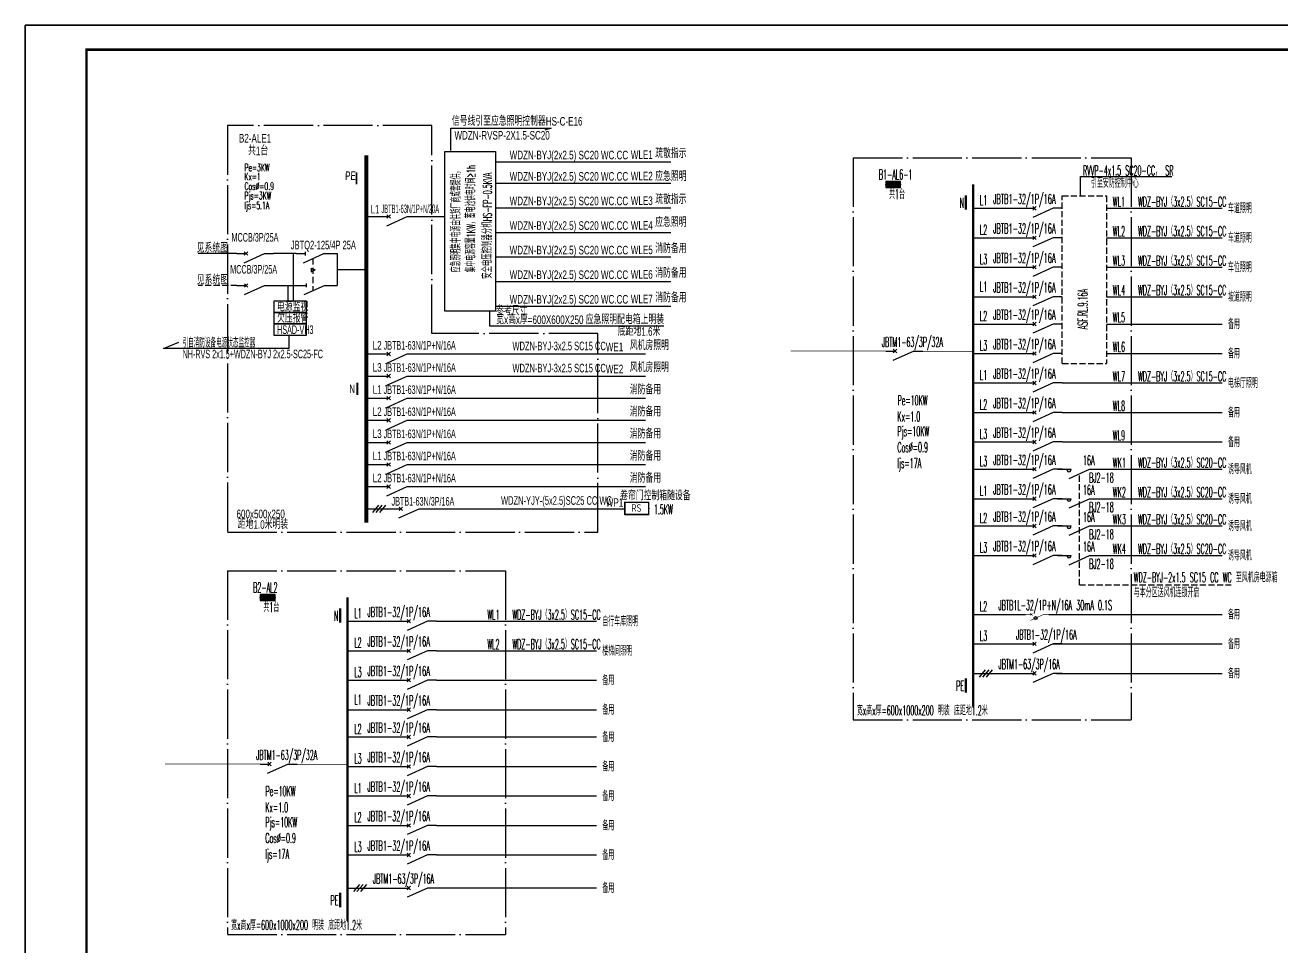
# Model space of a CAD drawing. Extents: x 776418 to 2076422, y -1170708 to 498544.
# Drawn here: x 1159593 to 1210736, y -737211 to -699705 of the extents above; entities that cross this region are included whole.
import ezdxf
from ezdxf.enums import TextEntityAlignment as Align

# ---------------------------------------------------------------- set-up
doc = ezdxf.new("R2010")
doc.units = 0
doc.header["$LTSCALE"] = 1000
doc.header["$MEASUREMENT"] = 0
for name, pattern in [('CONTINOUS', [0]), ('DASH', [0.35, 0.25, -0.1]), ('DOTE', [2.42, 2, -0.2, 0.02, -0.2]), ('HIDDEN', [0.375, 0.25, -0.125])]:
    doc.linetypes.add(name, pattern=pattern)
doc.layers.get('0').update_dxf_attribs({"linetype": 'CONTINUOUS'})
for name, color, linetype in [('D-TEXT', 7, 'CONTINUOUS'), ('DIM-动力', 3, 'CONTINUOUS'), ('DQ', 255, 'CONTINOUS'), ('EL-1', 4, 'DASH'), ('ELEMENT', 3, 'CONTINUOUS'), ('EQUIP-消防', 80, 'CONTINUOUS'), ('EQUIP-箱柜', 3, 'CONTINUOUS'), ('LAYER3', 7, 'DOTE'), ('PUB_TEXT', 255, 'CONTINUOUS'), ('SIG_TEXT', 7, 'CONTINUOUS'), ('TEL_SYMB', 3, 'CONTINUOUS'), ('TEL_TEXT', 3, 'CONTINUOUS'), ('TEL_TITLE', 7, 'CONTINUOUS'), ('WIRE', 4, 'CONTINUOUS'), ('WIRE-动力', 2, 'CONTINUOUS'), ('WIRE-应急', 2, 'DASH'), ('WIRE-照明', 1, 'CONTINUOUS'), ('WIRE-通讯', 4, 'CONTINUOUS'), ('XT', 6, 'CONTINUOUS')]:
    doc.layers.add(name, color=color, linetype=linetype)
doc.styles.add('_COMPLEX', font='ROS', dxfattribs={"width": 0.6, "bigfont": 'JD'})
doc.styles.add('_HZTXT', font='txt.shx', dxfattribs={"width": 0.8, "bigfont": 'HZTXT.shx'})
doc.styles.add('_JD', font='ros.shx', dxfattribs={"width": 0.8, "bigfont": 'JD.shx'})
doc.styles.add('_TCH_LABEL', font='COMPLEX', dxfattribs={"bigfont": 'GBCBIG'})
doc.styles.add('_TEL_DIM', font='SIMPLEX', dxfattribs={"width": 0.7, "height": 3.5, "bigfont": 'HZTXT'})
doc.styles.add('B', font='ros.shx', dxfattribs={"width": 0.8, "bigfont": 'jd.shx'})
doc.styles.add('DIM_FONT', font='SIMPLEX', dxfattribs={"width": 0.7, "bigfont": 'GBCBIG'})
doc.styles.get("Standard").update_dxf_attribs({"font": 'gbenor.shx', "bigfont": 'gbcbig.shx'})

# ---------------------------------------------------------------- blocks, each defined once
blk = doc.blocks.new('A$C00115E70')
at = {"layer": 'WIRE-通讯', "ltscale": 0.001}
blk.add_lwpolyline([(-84100, 59400), (0, 59400), (0, 0), (-84100, 0)], close=True, dxfattribs=at)
blk = doc.blocks.new('M_M7')
for p, q in [((-0.25, -0.2), (0, -0.75)), ((-0.047, -0.297), (0.047, -0.203)), ((-0.047, -0.203), (0.047, -0.297))]:
    blk.add_line(p, q)
for points in [[(0, 0), (0, -0.25)], [(0, -0.75), (0, -1)]]:
    blk.add_lwpolyline(points)
at = {"width": 0.8, "flags": 9}
blk.add_attdef('S', (0.25, -0.5), '', height=0.2, dxfattribs=at)
blk = doc.blocks.new('M_M8')
for p, q in [((-0.25, -0.2), (0, -0.75)), ((0.05, -0.25), (-0.05, -0.25))]:
    blk.add_line(p, q)
for points in [[(0, 0), (0, -0.25)], [(0, -0.75), (0, -1)]]:
    blk.add_lwpolyline(points)
at = {"style": 'DIM_FONT', "width": 0.8, "flags": 9}
blk.add_attdef('S', (0.25, -0.5), '', height=0.2, dxfattribs=at)
blk = doc.blocks.new('$equip$00002770')
for p, q in [((-0.65, 0.65), (-0.65, 0)), ((0.65, 0.65), (-0.65, 0.65)), ((-0.65, 0), (0.65, 0)), ((0.65, 0), (0.65, 0.65))]:
    blk.add_line(p, q)
at = {"const_width": 0.06}
blk.add_lwpolyline([(-0.65, 0.65), (-0.65, 0), (0.65, 0), (0.65, 0.65), (-0.65, 0.65), (-0.65, 0)], dxfattribs=at)
for p in [(-0.65, 0.325), (0, 0.65), (0, 0), (0.65, 0.325)]:
    blk.add_point(p)
at = {"color": 7}
blk.add_attdef('$TEXT$', text='', height=0.4, dxfattribs=at).set_placement((-0.014, 0.343), align=Align.MIDDLE_CENTER)
at = {"color": 7, "flags": 1}
for tag, height, p in [('A', 0.00002, (0, 0)), ('B', 0.4, (0.905, 0.246))]:
    blk.add_attdef(tag, text='', height=height, dxfattribs=at).set_placement(p, align=Align.MIDDLE_CENTER)
blk = doc.blocks.new('$element$00000576')
for points in [[(0, 0), (0, -0.25)], [(0, -1), (0, -0.75), (-0.25, -0.2)], [(-0.047, -0.297), (0.047, -0.203)], [(-0.047, -0.203), (0.047, -0.297)]]:
    blk.add_lwpolyline(points)
at = {"flags": 9}
blk.add_attdef('S', (0, 0), '', height=0.00000667, dxfattribs=at)
blk = doc.blocks.new('*X1')
at = {"color": 0}
for p, q in [((-250, 33), (-83, 200)), ((-250, 68), (-118, 200)), ((-250, 104), (-154, 200)), ((-250, 139), (-189, 200)), ((-250, 174), (-224, 200)), ((-247, 0), (-47, 200)), ((-212, 0), (-12, 200)), ((-177, 0), (23, 200)), ((-141, 0), (59, 200)), ((-106, 0), (94, 200)), ((-71, 0), (129, 200)), ((-35, 0), (165, 200)), ((0, 0), (200, 200)), ((35, 0), (235, 200)), ((71, 0), (250, 179)), ((106, 0), (250, 144)), ((141, 0), (250, 109)), ((177, 0), (250, 73)), ((212, 0), (250, 38)), ((247, 0), (250, 3))]:
    blk.add_line(p, q, dxfattribs=at)
blk = doc.blocks.new('$equip$00001421')
for p, q in [((0.75, 0.6), (-0.75, 0.6)), ((-0.75, 0.6), (-0.75, 0)), ((-0.75, 0), (0.75, 0)), ((0.75, 0), (0.75, 0.6))]:
    blk.add_line(p, q)
at = {"const_width": 0.6}
blk.add_lwpolyline([(-0.75, 0.3), (0.75, 0.3)], dxfattribs=at)
for p in [(-0.75, 0.3), (0, 0.6), (0, 0), (0.75, 0.3)]:
    blk.add_point(p)
at = {"xscale": 0.00300000000061118, "yscale": 0.00300000000061118, "zscale": 0.00300000000061118}
blk.add_blockref('*X1', (0, 0), dxfattribs=at)
at = {"style": '_TCH_LABEL', "flags": 9}
blk.add_attdef('A', (0, 0), '', height=0.00002, dxfattribs=at)
blk = doc.blocks.new('$element$00000525')
at = {"const_width": 0.0233}
for points in [[(0, 0), (0, -0.25)], [(-0.25, -0.2), (0, -0.75), (0, -1)], [(-0.047, -0.203), (0.047, -0.297)], [(0.047, -0.203), (-0.047, -0.297)]]:
    blk.add_lwpolyline(points, dxfattribs=at)
blk.add_circle((-0.151, -0.417), 0.0615)
at = {"flags": 9}
blk.add_attdef('S', (0, 0), '', height=0.00000667, dxfattribs=at)
blk = doc.blocks.new('M_M4')
blk.add_line((-0.25, -0.2), (0, -0.75))
for points in [[(0, 0), (0, -0.25)], [(0, -0.75), (0, -1)]]:
    blk.add_lwpolyline(points)
blk.add_arc((-0.008, -0.192), 0.0589, 81.8699, 278.1301)
at = {"width": 0.8, "flags": 9}
blk.add_attdef('S', (0.25, -0.5), '', height=0.2, dxfattribs=at)

msp = doc.modelspace()

# ---------------------------------------------------------------- linework, layer by layer
at = {"color": 0, "linetype": 'DOTE'}
for p, q in [((1176149, -703793), (1167835, -703793)), ((1167835, -703793), (1167835, -720334)), ((1176149, -712256), (1176149, -703793)), ((1182899, -712256), (1176149, -712256)), ((1182899, -720334), (1182899, -712256)), ((1167835, -720334), (1182899, -720334))]:
    msp.add_line(p, q, dxfattribs=at)
at = {"color": 1, "linetype": 'Continuous', "const_width": 72.9}
for points in [[(1173076, -705691), (1173076, -706188)], [(1173112, -714251), (1173112, -714761)]]:
    msp.add_lwpolyline(points, dxfattribs=at)
msp.add_lwpolyline([(1202547, -706657), (1202548, -705863), (1206258, -705863)])
at = {"layer": 'DIM-动力', "ltscale": 0.001}
msp.add_lwpolyline([(1159593, -759105), (1243693, -759105), (1243693, -699705), (1159593, -699705)], close=True, dxfattribs=at)
at = {"layer": 'EL-1'}
msp.add_line((1168214, -710297), (1166640, -710297), dxfattribs=at)
at = {"layer": 'ELEMENT', "linetype": 'DASH'}
for p, q in [((1201798, -713475), (1201798, -706657)), ((1201798, -706657), (1203598, -706657)), ((1203598, -706657), (1203598, -713475)), ((1201798, -713475), (1203598, -713475))]:
    msp.add_line(p, q, dxfattribs=at)
at = {"layer": 'LAYER3'}
for p, q in [((1193296, -705099), (1193296, -727968)), ((1193296, -705099), (1204598, -705099)), ((1204598, -705099), (1204597, -727968)), ((1167835, -721903), (1167835, -736700)), ((1167835, -721903), (1179137, -721903)), ((1179137, -721903), (1179136, -736701)), ((1193296, -727968), (1204598, -727968)), ((1167835, -736701), (1179136, -736701))]:
    msp.add_line(p, q, dxfattribs=at)
at = {"layer": 'PUB_TEXT'}
for p, q in [((1178489, -711342), (1178489, -711942)), ((1178489, -711942), (1185592, -711942))]:
    msp.add_line(p, q, dxfattribs=at)
at = {"layer": 'TEL_SYMB'}
msp.add_lwpolyline([(1178739, -704850), (1178739, -711342), (1176673, -711342), (1176673, -704850)], close=True, dxfattribs=at)
at = {"layer": 'TEL_TITLE'}
msp.add_lwpolyline([(1159593, -759105), (1243693, -759105), (1243693, -699705), (1159593, -699705)], close=True, dxfattribs=at)
at = {"layer": 'TEL_TITLE', "const_width": 100}
msp.add_lwpolyline([(1162093, -758105), (1242693, -758105), (1242693, -700705), (1162093, -700705)], close=True, dxfattribs=at)
at = {"layer": 'WIRE', "linetype": 'Continuous'}
for p, q in [((1198173, -707157), (1200298, -707157)), ((1203598, -707157), (1208308, -707157)), ((1198173, -708357), (1200298, -708357)), ((1203598, -708357), (1208308, -708357)), ((1198173, -709557), (1200298, -709557)), ((1203598, -709557), (1208308, -709557)), ((1198173, -710757), (1200298, -710757)), ((1203598, -710757), (1208308, -710757)), ((1198173, -711866), (1200298, -711866)), ((1203598, -711866), (1208308, -711866)), ((1198173, -713066), (1200298, -713066)), ((1203598, -713066), (1208308, -713066)), ((1198173, -714266), (1200298, -714266)), ((1201798, -714266), (1208308, -714266)), ((1198173, -715466), (1200298, -715466)), ((1201798, -715466), (1208308, -715466)), ((1198173, -716666), (1200298, -716666)), ((1201798, -716666), (1208308, -716666)), ((1198173, -717775), (1200298, -717775)), ((1201610, -717775), (1202160, -717775)), ((1202910, -717775), (1208308, -717775)), ((1198173, -718975), (1200298, -718975)), ((1201610, -718975), (1202160, -718975)), ((1202910, -718975), (1208308, -718975)), ((1198173, -720084), (1200298, -720084)), ((1201610, -720084), (1202160, -720084)), ((1202910, -720084), (1208308, -720084)), ((1198173, -721284), (1200298, -721284)), ((1201610, -721284), (1202160, -721284)), ((1202910, -721284), (1208308, -721284)), ((1172711, -723961), (1174836, -723961)), ((1176336, -723961), (1182847, -723961)), ((1198173, -723683), (1200298, -723683)), ((1201251, -723683), (1208308, -723683)), ((1172711, -725161), (1174836, -725161)), ((1176336, -725161), (1182847, -725161)), ((1198173, -724883), (1200298, -724883)), ((1201423, -724883), (1208308, -724883)), ((1198173, -726083), (1200298, -726083)), ((1201566, -726083), (1208308, -726083)), ((1172711, -726361), (1174836, -726361)), ((1176336, -726361), (1182847, -726361)), ((1172711, -727561), (1174836, -727561)), ((1176336, -727561), (1182847, -727561)), ((1172711, -728670), (1174836, -728670)), ((1176336, -728670), (1182847, -728670)), ((1172711, -729870), (1174836, -729870)), ((1176336, -729870), (1182847, -729870)), ((1172711, -731070), (1174836, -731070)), ((1176336, -731070), (1182847, -731070)), ((1172711, -732270), (1174836, -732270)), ((1176336, -732270), (1182847, -732270)), ((1172711, -733470), (1174836, -733470)), ((1176336, -733470), (1182847, -733470)), ((1172711, -734816), (1174836, -734816)), ((1176105, -734815), (1182847, -734815))]:
    msp.add_line(p, q, dxfattribs=at)
at = {"layer": 'WIRE', "color": 6}
for p, q in [((1165228, -712868), (1165843, -712602)), ((1170319, -712868), (1165228, -712868))]:
    msp.add_line(p, q, dxfattribs=at)
at = {"layer": 'WIRE', "const_width": 100}
for points in [[(1198173, -706182), (1198173, -727433)], [(1197872, -707220), (1197872, -706628)], [(1172711, -722986), (1172711, -736165)], [(1172411, -724024), (1172411, -723432)], [(1197872, -726869), (1197872, -726278)], [(1172411, -735602), (1172411, -735011)]]:
    msp.add_lwpolyline(points, dxfattribs=at)
at = {"layer": 'WIRE-动力'}
for p, q in [((1173976, -719237), (1173728, -719531)), ((1174116, -719237), (1173868, -719531)), ((1174256, -719237), (1174008, -719531)), ((1198666, -725936), (1198418, -726230)), ((1198806, -725936), (1198558, -726230)), ((1198946, -725936), (1198698, -726230)), ((1173204, -734669), (1172956, -734963)), ((1173344, -734669), (1173096, -734963)), ((1173484, -734669), (1173236, -734963))]:
    msp.add_line(p, q, dxfattribs=at)
at = {"layer": 'WIRE-应急', "color": 0, "linetype": 'DASH'}
for q in [(1202498, -717962), (1208674, -722484)]:
    msp.add_line((1202498, -722484), q, dxfattribs=at)
at = {"layer": 'WIRE-照明'}
for p, q in [((1176923, -704806), (1176923, -703898)), ((1181001, -703898), (1180746, -703984)), ((1178739, -705270), (1185875, -705270)), ((1178739, -706138), (1185875, -706138)), ((1178739, -707139), (1185875, -707139)), ((1173478, -707490), (1174011, -707490)), ((1175186, -707490), (1176673, -707490)), ((1178739, -708139), (1185875, -708139)), ((1171930, -708998), (1172290, -708998)), ((1172290, -708998), (1172290, -710297)), ((1178739, -709139), (1185875, -709139)), ((1171238, -709594), (1171238, -709742)), ((1171238, -709594), (1171398, -709668)), ((1171238, -709742), (1171398, -709668)), ((1172290, -709648), (1173478, -709648)), ((1171927, -710297), (1172290, -710297)), ((1178739, -710140), (1185875, -710140)), ((1178739, -711140), (1185875, -711140)), ((1173478, -713084), (1174011, -713084)), ((1175186, -713084), (1184842, -713084)), ((1173478, -713984), (1174011, -713984)), ((1175186, -713984), (1184842, -713984)), ((1173478, -714884), (1174011, -714884)), ((1175186, -714884), (1184842, -714884)), ((1173478, -715784), (1174011, -715784)), ((1175186, -715784), (1184842, -715784)), ((1173478, -716684), (1174011, -716684)), ((1175186, -716684), (1184842, -716684)), ((1173478, -717584), (1174011, -717584)), ((1175186, -717584), (1184842, -717584)), ((1173478, -718484), (1174011, -718484)), ((1175186, -718484), (1184842, -718484)), ((1173478, -719384), (1174011, -719384)), ((1173478, -719384), (1174882, -719384)), ((1175820, -719384), (1183994, -719384))]:
    msp.add_line(p, q, dxfattribs=at)
at = {"layer": 'WIRE-照明', "linetype": 'Continuous'}
for p, q in [((1168207, -708998), (1166635, -708998)), ((1170618, -708998), (1169707, -708998)), ((1169714, -710297), (1170650, -710297))]:
    msp.add_line(p, q, dxfattribs=at)
at = {"layer": 'WIRE-照明', "linetype": 'HIDDEN'}
msp.add_line((1171300, -709199), (1171300, -710513), dxfattribs=at)
at = {"layer": 'WIRE-照明'}
msp.add_lwpolyline([(1176923, -703898), (1181001, -703898)], dxfattribs=at)
at = {"layer": 'WIRE-照明', "const_width": 160}
msp.add_lwpolyline([(1173478, -705007), (1173478, -719949)], dxfattribs=at)
at = {"layer": 'WIRE-照明', "linetype": 'Continuous', "const_width": 35}
for points in [[(1194620, -712966), (1190741, -712966)], [(1169159, -729770), (1165280, -729770)]]:
    msp.add_lwpolyline(points, dxfattribs=at)
at = {"layer": 'WIRE-照明', "linetype": 'ByBlock', "ltscale": 0.1, "const_width": 25}
for points in [[(1198173, -712975), (1196124, -712975)], [(1172711, -729779), (1170663, -729779)]]:
    msp.add_lwpolyline(points, dxfattribs=at)
at = {"layer": 'XT'}
for p, q in [((1170500, -708998), (1170500, -710929)), ((1170297, -710929), (1170297, -710297)), ((1170319, -712332), (1170319, -712868))]:
    msp.add_line(p, q, dxfattribs=at)
for points in [[(1169724, -710929), (1171024, -710929), (1171024, -711397), (1169724, -711397)], [(1169724, -711397), (1171024, -711397), (1171024, -711864), (1169724, -711864)], [(1169724, -711864), (1171024, -711864), (1171024, -712332), (1169724, -712332)]]:
    msp.add_lwpolyline(points, close=True, dxfattribs=at)

# ---------------------------------------------------------------- block references
at = {"layer": 'DQ', "xscale": 1500, "yscale": 1500, "zscale": 1500, "rotation": 90}
for name, p in [('M_M7', (1174011, -707490)), ('M_M7', (1168207, -708998)), ('M_M8', (1170618, -708998)), ('M_M7', (1168214, -710297)), ('M_M8', (1170650, -710297)), ('M_M7', (1194620, -712966)), ('M_M7', (1174011, -713084)), ('M_M7', (1174011, -713984)), ('M_M7', (1174011, -714884)), ('M_M7', (1174011, -715784)), ('M_M7', (1174011, -716684)), ('M_M7', (1174011, -717584)), ('M_M7', (1174011, -718484)), ('M_M7', (1174507, -719384)), ('M_M7', (1169159, -729770))]:
    msp.add_blockref(name, p, dxfattribs=at)
at = {"layer": 'ELEMENT', "rotation": 90}
for name, p, xscale, yscale, zscale in [('$element$00000576', (1200298, -707157), 1500, 1500, 1500), ('$element$00000576', (1200298, -708357), 1500, 1500, 1500), ('$element$00000576', (1200298, -709557), 1500, 1500, 1500), ('$element$00000576', (1200298, -710757), 1500, 1500, 1500), ('$element$00000576', (1200298, -711866), 1500, 1500, 1500), ('$element$00000576', (1200298, -713066), 1500, 1500, 1500), ('$element$00000576', (1200298, -714266), 1500, 1500, 1500), ('$element$00000576', (1200298, -715466), 1500, 1500, 1500), ('$element$00000576', (1200298, -716666), 1500, 1500, 1500), ('$element$00000576', (1200298, -717775), 1500, 1500, 1500), ('$element$00000576', (1200298, -718975), 1500, 1500, 1500), ('$element$00000576', (1200298, -720084), 1500, 1500, 1500), ('$element$00000576', (1200298, -721284), 1500, 1500, 1500), ('$element$00000525', (1200295, -723684), 1000, 1000, 1000), ('$element$00000576', (1174836, -723961), 1500, 1500, 1500), ('$element$00000576', (1174836, -725161), 1500, 1500, 1500), ('$element$00000576', (1200298, -724883), 1500, 1500, 1500), ('$element$00000576', (1200298, -726083), 1500, 1500, 1500), ('$element$00000576', (1174836, -726361), 1500, 1500, 1500), ('$element$00000576', (1174836, -727561), 1500, 1500, 1500), ('$element$00000576', (1174836, -728670), 1500, 1500, 1500), ('$element$00000576', (1174836, -729870), 1500, 1500, 1500), ('$element$00000576', (1174836, -731070), 1500, 1500, 1500), ('$element$00000576', (1174836, -732270), 1500, 1500, 1500), ('$element$00000576', (1174836, -733470), 1500, 1500, 1500), ('$element$00000576', (1174836, -734816), 1500, 1500, 1500)]:
    msp.add_blockref(name, p, dxfattribs=dict(at, xscale=xscale, yscale=yscale, zscale=zscale))
at = {"layer": 'ELEMENT', "linetype": 'ByBlock', "xscale": 1500, "yscale": 1500, "zscale": 1500, "rotation": 90}
for p in [(1201785, -717775), (1201785, -718975), (1201785, -720084), (1201785, -721284)]:
    msp.add_blockref('M_M4', p, dxfattribs=at)
at = {"layer": 'EQUIP-消防', "xscale": 750, "yscale": 750, "zscale": 750}
msp.add_blockref('$equip$00002770', (1184481, -719611), dxfattribs=at).add_auto_attribs({'$TEXT$': 'RS'})
at = {"layer": 'EQUIP-箱柜', "xscale": 400, "yscale": 400, "zscale": 400}
for p in [(1194923, -706308), (1169462, -723112)]:
    msp.add_blockref('$equip$00001421', p, dxfattribs=at)
at = {"layer": 'WIRE-通讯', "ltscale": 0.001}
msp.add_blockref('A$C00115E70', (1243693, -759105), dxfattribs=at)

# ---------------------------------------------------------------- texts
at = {"layer": 'D-TEXT', "style": '_HZTXT'}
for s, width, p in [('B1-AL6-1', 0.45, (1194334, -705980)), ('RVVP-4x1.5 SC20-CC， SR', 0.45, (1202641, -705818)), ('引至安防控制中心', 0.45, (1202967, -706323)), ('共1台', 0.45, (1194750, -706782)), ('N', 0.45, (1197620, -707137)), ('L1', 0.45, (1198446, -707030)), ('JBTB1-32/1P/16A', 0.4, (1198988, -706980)), ('WL1', 0.45, (1203861, -707088)), ('WDZ-BYJ（3x2.5）SC15-CC', 0.45, (1204881, -707088)), ('车道照明 ', 0.45, (1208540, -707358)), ('JBTB1-32/1P/16A', 0.4, (1198988, -708180)), ('L2', 0.45, (1198446, -708230)), ('WL2', 0.45, (1203861, -708288)), ('WDZ-BYJ（3x2.5）SC15-CC', 0.45, (1204881, -708288)), ('车道照明 ', 0.45, (1208540, -708558)), ('L3', 0.45, (1198446, -709430)), ('JBTB1-32/1P/16A', 0.4, (1198988, -709380)), ('WL3', 0.45, (1203861, -709488)), ('WDZ-BYJ（3x2.5）SC15-CC', 0.45, (1204881, -709488)), ('车位照明 ', 0.45, (1208540, -709758)), ('L1', 0.45, (1198446, -710539)), ('JBTB1-32/1P/16A', 0.4, (1198988, -710580)), ('WL4', 0.45, (1203861, -710688)), ('WDZ-BYJ（3x2.5）SC15-CC', 0.45, (1204881, -710688)), ('坡道照明 ', 0.45, (1208540, -710958)), ('L2', 0.45, (1198446, -711739)), ('JBTB1-32/1P/16A', 0.4, (1198988, -711689)), ('WL5', 0.45, (1203861, -711797)), ('备用', 0.45, (1208541, -712067)), ('JBTM1-63/3P/32A', 0.45, (1194456, -712800, 0)), ('JBTB1-32/1P/16A', 0.4, (1198988, -712889)), ('L3', 0.45, (1198446, -712939)), ('WL6', 0.45, (1203861, -712997)), ('备用', 0.45, (1208541, -713267)), ('L1', 0.45, (1198446, -714139)), ('JBTB1-32/1P/16A', 0.4, (1198988, -714089)), ('WL7', 0.45, (1203861, -714197)), ('WDZ-BYJ（3x2.5）SC15-CC', 0.45, (1204881, -714197)), ('电梯厅照明', 0.45, (1208541, -714467)), ('Pe=10KW', 0.45, (1195098, -715170)), ('L2', 0.45, (1198446, -715339)), ('JBTB1-32/1P/16A', 0.4, (1198988, -715289)), ('Kx=1.0', 0.45, (1195090, -715830)), ('WL8', 0.45, (1203861, -715397)), ('备用', 0.45, (1208541, -715667)), ('Pjs=10KW', 0.45, (1195090, -716430)), ('L3', 0.45, (1198446, -716539)), ('JBTB1-32/1P/16A', 0.4, (1198988, -716489)), ('WL9', 0.45, (1203861, -716597)), ('备用', 0.45, (1208541, -716867)), ('Cos%%C=0.9', 0.45, (1195090, -717080)), ('Ijs=17A', 0.45, (1195090, -717730)), ('L3', 0.45, (1198446, -717648)), ('JBTB1-32/1P/16A', 0.4, (1198988, -717598)), ('16A', 0.45, (1202641, -717612)), ('WK1', 0.45, (1203861, -717706)), ('WDZ-BYJ（3x2.5）SC20-CC', 0.45, (1204881, -717706)), ('BJ2-18', 0.45, (1202894, -718316)), ('诱导风机 ', 0.45, (1208541, -717976)), ('L1', 0.45, (1198446, -718848)), ('JBTB1-32/1P/16A', 0.4, (1198988, -718798)), ('16A', 0.45, (1202641, -718812)), ('WK2', 0.45, (1203861, -718906)), ('WDZ-BYJ（3x2.5）SC20-CC', 0.45, (1204881, -718906)), ('诱导风机 ', 0.45, (1208541, -719176)), ('1.5KW', 0.45, (1185179, -719607)), ('L2', 0.45, (1198446, -719957)), ('JBTB1-32/1P/16A', 0.4, (1198988, -719907)), ('16A', 0.45, (1202641, -719921)), ('BJ2-18', 0.45, (1202894, -719516)), ('WDZ-BYJ（3x2.5）SC20-CC', 0.45, (1204881, -720015)), ('WK3', 0.45, (1203861, -720015)), ('诱导风机 ', 0.45, (1208541, -720285)), ('BJ2-18', 0.45, (1202894, -720625)), ('L3', 0.45, (1198446, -721157)), ('JBTB1-32/1P/16A', 0.4, (1198988, -721107)), ('16A', 0.45, (1202641, -721121)), ('WK4', 0.45, (1203861, -721215)), ('WDZ-BYJ（3x2.5）SC20-CC', 0.45, (1204881, -721215)), ('诱导风机 ', 0.45, (1208541, -721485)), ('BJ2-18', 0.45, (1202894, -721825)), ('WDZ-BYJ-2x1.5 SC15 CC WC 至风机房电源箱', 0.45, (1204709, -722375)), ('B2-AL2', 0.45, (1168873, -722785)), ('与本分区送风机连锁开启', 0.45, (1204709, -722986)), ('共1台', 0.45, (1169289, -723586)), ('L2', 0.45, (1198446, -723557)), ('JBTB1L-32/1P+N/16A 30mA 0.1S', 0.45, (1199204, -723506)), ('N', 0.45, (1172158, -723941)), ('L1', 0.45, (1172985, -723834)), ('JBTB1-32/1P/16A', 0.4, (1173527, -723784)), ('WL1', 0.45, (1178400, -723892)), ('WDZ-BYJ（3x2.5）SC15-CC', 0.45, (1179420, -723892)), ('备用', 0.45, (1208541, -723885)), ('自行车库照明', 0.45, (1183079, -724162)), ('L2', 0.45, (1172985, -725034)), ('JBTB1-32/1P/16A', 0.4, (1173527, -724984)), ('WL2', 0.45, (1178400, -725092)), ('WDZ-BYJ（3x2.5）SC15-CC', 0.45, (1179420, -725092)), ('L3', 0.45, (1198446, -724757)), ('JBTB1-32/1P/16A', 0.45, (1199918, -724706)), ('备用', 0.45, (1208541, -725085)), ('楼梯间照明', 0.45, (1183079, -725362)), ('JBTB1-32/1P/16A', 0.4, (1173527, -726184)), ('JBTM1-63/3P/16A', 0.45, (1199206, -725906)), ('L3', 0.45, (1172985, -726234)), ('备用', 0.45, (1183080, -726562)), ('备用', 0.45, (1208541, -726284)), ('PE', 0.45, (1197481, -726787)), ('L1', 0.45, (1172985, -727343)), ('JBTB1-32/1P/16A', 0.4, (1173527, -727384)), ('备用', 0.45, (1183080, -727762)), ('宽x高x厚=600x1000x200 明装 底距地1.2米', 0.45, (1193441, -727789)), ('L2', 0.45, (1172985, -728543)), ('JBTB1-32/1P/16A', 0.4, (1173527, -728493)), ('备用', 0.45, (1183080, -728871)), ('JBTM1-63/3P/32A', 0.45, (1168995, -729604, 0)), ('JBTB1-32/1P/16A', 0.4, (1173527, -729693)), ('L3', 0.45, (1172985, -729743)), ('备用', 0.45, (1183080, -730071)), ('Pe=10KW', 0.45, (1169376, -731074)), ('L1', 0.45, (1172985, -730943)), ('JBTB1-32/1P/16A', 0.4, (1173527, -730893)), ('备用', 0.45, (1183080, -731271)), ('Kx=1.0', 0.45, (1169368, -731734)), ('L2', 0.45, (1172985, -732143)), ('JBTB1-32/1P/16A', 0.4, (1173527, -732093)), ('Pjs=10KW', 0.45, (1169368, -732334)), ('备用', 0.45, (1183080, -732471)), ('Cos%%C=0.9', 0.45, (1169368, -732984)), ('JBTB1-32/1P/16A', 0.4, (1173527, -733293)), ('Ijs=17A', 0.45, (1169368, -733634)), ('L3', 0.45, (1172985, -733343)), ('备用', 0.45, (1183080, -733671)), ('JBTM1-63/3P/16A', 0.45, (1173745, -734639)), ('备用', 0.45, (1183080, -735017)), ('PE', 0.45, (1172020, -735520)), ('宽x高x厚=600x1000x200 明装 底距地1.2米', 0.45, (1167979, -736522))]:
    msp.add_text(s, height=400, dxfattribs=dict(at, width=width)).set_placement(p)
at = {"layer": 'D-TEXT', "style": '_HZTXT', "width": 0.45}
msp.add_text('ASF.RL.9.16A', height=400, rotation=90, dxfattribs=at).set_placement((1202833, -712082))
at = {"layer": 'PUB_TEXT', "style": '_HZTXT'}
for s, width, p in [('应急照明集中电源由供货厂商成套提供，', 0.5, (1177312, -709759)), ('集中电源容量1KW，蓄电池供电时间≥1h', 0.5, (1177913, -709759)), ('安全电压控制器分机HS-FP-0.5KVA ', 0.55, (1178581, -710026))]:
    msp.add_text(s, height=350, rotation=90, dxfattribs=dict(at, width=width)).set_placement(p)
at = {"layer": 'SIG_TEXT', "style": '_TEL_DIM', "width": 0.5}
for s, p in [('Pe=3KW', (1168520, -705651)), ('Kx=1', (1168520, -706019)), ('Cos%%C=0.9', (1168520, -706410)), ('Pjs=3KW', (1168520, -706793)), ('Ijs=5.1A', (1168520, -707191))]:
    msp.add_text(s, height=300, dxfattribs=at).set_placement(p)
at = {"layer": 'TEL_TEXT', "ltscale": 2}
for s, style, width, p in [('信号线引至应急照明控制器HS-C-E16 ', '_COMPLEX', 0.7, (1176960, -703793)), ('B2-ALE1', '_COMPLEX', 0.7, (1168295, -704481)), ('WDZN-RVSP-2X1.5-SC20', '_COMPLEX', 0.7, (1177065, -704361)), ('疏散指示', '_COMPLEX', 0.7, (1185234, -705107)), ('WDZN-BYJ(2x2.5) SC20 WC.CC', '_COMPLEX', 0.7, (1179311, -705165)), ('WLE1', '_COMPLEX', 0.7, (1184242, -705155)), ('WDZN-BYJ(2x2.5) SC20 WC.CC', '_COMPLEX', 0.7, (1179311, -706033)), ('WLE2', '_COMPLEX', 0.7, (1184242, -706023)), ('应急照明', '_COMPLEX', 0.7, (1185234, -706042)), ('WDZN-BYJ(2x2.5) SC20 WC.CC', '_COMPLEX', 0.7, (1179311, -707034)), ('WLE3', '_COMPLEX', 0.7, (1184242, -707023)), ('疏散指示', '_COMPLEX', 0.7, (1185234, -706975)), ('L1', '_COMPLEX', 0.7, (1173649, -707369)), ('JBTB1-63N/1P+N/20A', '_COMPLEX', 0.4, (1174092, -707354)), ('WDZN-BYJ(2x2.5) SC20 WC.CC', '_COMPLEX', 0.7, (1179311, -708034)), ('WLE4', '_COMPLEX', 0.7, (1184242, -708024)), ('应急照明', '_COMPLEX', 0.7, (1185234, -707911)), ('MCCB/3P/25A', '_JD', 0.55, (1167992, -708515)), ('WDZN-BYJ(2x2.5) SC20 WC.CC', '_COMPLEX', 0.7, (1179311, -709034)), ('WLE5', '_COMPLEX', 0.7, (1184242, -709024)), ('消防备用', '_COMPLEX', 0.7, (1185234, -708976)), ('MCCB/3P/25A', '_JD', 0.55, (1167938, -709815)), ('WDZN-BYJ(2x2.5) SC20 WC.CC', '_COMPLEX', 0.7, (1179311, -710035)), ('WLE6', '_COMPLEX', 0.7, (1184242, -710024)), ('消防备用', '_COMPLEX', 0.7, (1185234, -709976)), ('WDZN-BYJ(2x2.5) SC20 WC.CC', '_COMPLEX', 0.7, (1179311, -711035)), ('WLE7', '_COMPLEX', 0.7, (1184242, -711025)), ('消防备用', '_COMPLEX', 0.7, (1185234, -710977)), ('电源监视', '_COMPLEX', 0.7, (1169843, -711354, 37)), ('参考尺寸', '_COMPLEX', 0.7, (1178759, -711509, 0)), ('欠压报警', '_COMPLEX', 0.7, (1169847, -711809, 37)), ('宽x高x厚=600X600X250 应急照明配电箱上明装 ', '_COMPLEX', 0.7, (1178765, -711867, 0)), ('HSAD-VH3', '_COMPLEX', 0.5, (1169848, -712271)), ('底距地1.6米', '_COMPLEX', 0.7, (1183714, -712345, 0)), ('引自消防设备电源状态监控器 ', '_COMPLEX', 0.5, (1166001, -712818)), ('NH-RVS 2x1.5+WDZN-BYJ 2x2.5-SC25-FC ', '_COMPLEX', 0.5, (1166001, -713260)), ('L2', '_COMPLEX', 0.7, (1173738, -712906)), ('JBTB1-63N/1P+N/16A', '_COMPLEX', 0.5, (1174183, -712911)), ('WDZN-BYJ-3x2.5 SC15 CC', '_COMPLEX', 0.6, (1179425, -712934)), ('WE1', '_COMPLEX', 0.7, (1183224, -712973)), ('风机房照明', '_COMPLEX', 0.7, (1184201, -712920)), ('风机房照明', '_COMPLEX', 0.7, (1184201, -713820)), ('L3', '_COMPLEX', 0.7, (1173738, -713806)), ('JBTB1-63N/1P+N/16A', '_COMPLEX', 0.5, (1174183, -713811)), ('WDZN-BYJ-3x2.5 SC15 CC', '_COMPLEX', 0.6, (1179425, -713834)), ('L1', '_COMPLEX', 0.7, (1173738, -714706)), ('JBTB1-63N/1P+N/16A', '_COMPLEX', 0.5, (1174183, -714711)), ('消防备用', '_COMPLEX', 0.7, (1184201, -714720)), ('L2', '_COMPLEX', 0.7, (1173738, -715606)), ('JBTB1-63N/1P+N/16A', '_COMPLEX', 0.5, (1174183, -715611)), ('消防备用', '_COMPLEX', 0.7, (1184201, -715620)), ('L3', '_COMPLEX', 0.7, (1173738, -716506)), ('JBTB1-63N/1P+N/16A', '_COMPLEX', 0.5, (1174183, -716511)), ('消防备用', '_COMPLEX', 0.7, (1184201, -716520)), ('L1', '_COMPLEX', 0.7, (1173738, -717406)), ('JBTB1-63N/1P+N/16A', '_COMPLEX', 0.5, (1174183, -717411)), ('消防备用', '_COMPLEX', 0.7, (1184201, -717420)), ('L2', '_COMPLEX', 0.7, (1173738, -718306)), ('JBTB1-63N/1P+N/16A', '_COMPLEX', 0.5, (1174183, -718311)), ('消防备用', '_COMPLEX', 0.7, (1184201, -718320)), ('JBTB1-63N/3P/16A', '_COMPLEX', 0.5, (1174506, -719257)), ('WDZN-YJY-(5x2.5)SC25 CC WC ', '_COMPLEX', 0.6, (1178961, -719222)), ('WP1', '_COMPLEX', 0.7, (1183224, -719304)), ('卷帘门控制箱随设备', '_COMPLEX', 0.7, (1183807, -719032))]:
    msp.add_text(s, height=350, dxfattribs=dict(at, style=style, width=width)).set_placement(p)
at = {"layer": 'TEL_TEXT', "linetype": 'Continuous', "style": 'B', "oblique": 0.7}
for s, width, p in [('共1台', 0.7, (1168665, -704996)), ('见系统图', 0.7, (1166573, -708959)), ('JBTQ2-125/4P 25A', 0.6, (1170405, -708826)), ('见系统图', 0.7, (1166578, -710258)), ('600x500x250', 0.7, (1168193, -719770)), ('距地1.0米明装', 0.7, (1168247, -720199))]:
    msp.add_text(s, height=350, dxfattribs=dict(at, width=width)).set_placement(p)
at = {"layer": 'TEL_TEXT', "color": 1, "linetype": 'Continuous', "style": 'B', "oblique": 0.7, "width": 0.7}
for s, p in [('PE', (1172614, -706007)), ('N', (1172781, -714680))]:
    msp.add_text(s, height=350, dxfattribs=at).set_placement(p)
at = {"layer": 'TEL_TEXT', "style": '_COMPLEX', "width": 0.7}
msp.add_text('WE2', height=350, dxfattribs=at).set_placement((1183224, -713873))

doc.saveas('drawing.dxf')
